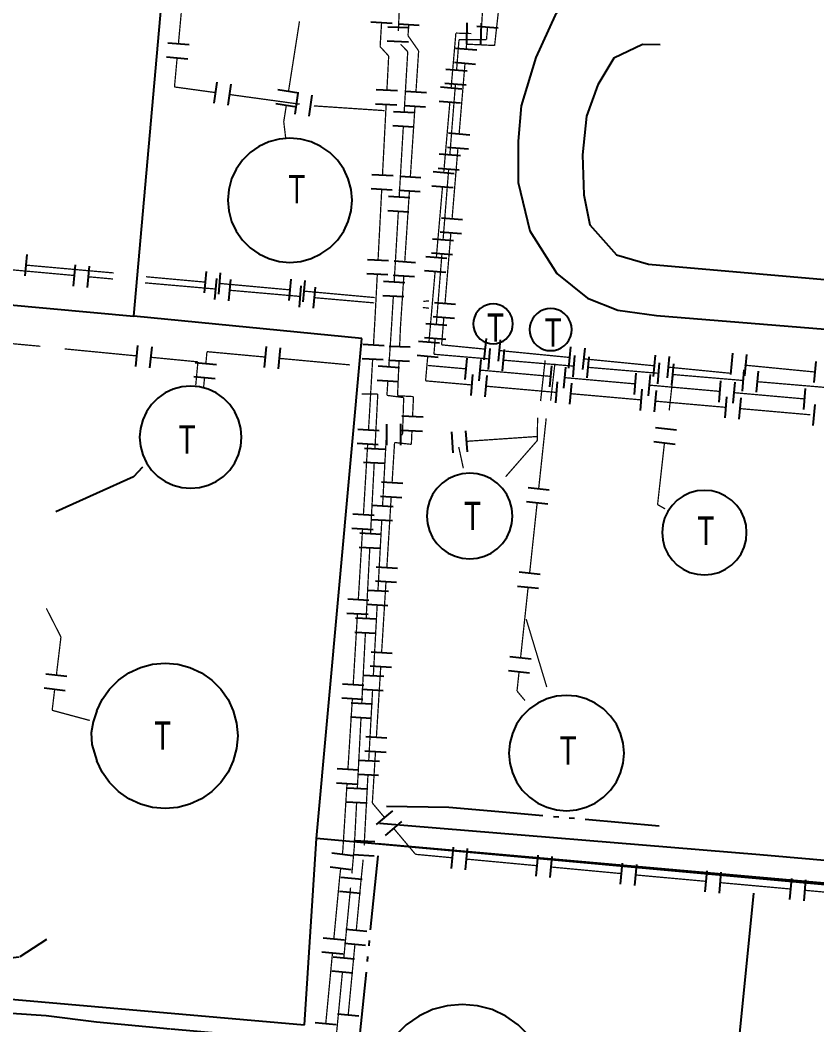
# Model space of a CAD drawing. Extents: x 200604 to 201918, y 4843538 to 4845237.
# Drawn here: x 201148.4 to 201260.9, y 4844606.7 to 4844748.4 of the extents above; entities that cross this region are included whole.
import ezdxf

# ---------------------------------------------------------------- set-up
doc = ezdxf.new("R2010")
doc.units = 0
doc.header["$LTSCALE"] = 1.5
doc.header["$MEASUREMENT"] = 0
doc.linetypes.add('TRACO_05', pattern=[11, 7, -1, 0.5, -1, 0.5, -1])
doc.linetypes.add('TRACO_25', pattern=[8, 3, -1, 1, -1, 1, -1])
for name, color, linetype in [('CD_MALHA_LOTES', 7, 'CONTINUOUS'), ('HD-ADUTORAS', 170, 'CONTINUOUS'), ('HD-TANQUE-PC', 170, 'CONTINUOUS'), ('HD-VALAS-DRENOS', 170, 'CONTINUOUS'), ('SV-RUA-NAO-PAV', 7, 'CONTINUOUS'), ('SV-RUA-PAVIM', 7, 'CONTINUOUS')]:
    doc.layers.add(name, color=color, linetype=linetype)
doc.styles.add('ARIAL', font='ARIAL.SHX')

msp = doc.modelspace()

# ---------------------------------------------------------------- linework, layer by layer
at = {"layer": 'CD_MALHA_LOTES', "linetype": 'Continuous', "flags": 128}
for points in [[(201164.47, 4844706.65), (201170.98, 4844779.98)], [(200919.884663, 4844729.054764), (201164.47, 4844706.65)], [(201196.66, 4844703.5), (201164.47, 4844706.65)], [(201190.27, 4844632.95), (201196.66, 4844703.5)], [(201188.57, 4844606.69), (201190.27, 4844632.95)], [(201380.48, 4844615.66), (201190.27, 4844632.95)], [(200950.073745, 4844627.499489), (201188.57, 4844606.69)]]:
    msp.add_lwpolyline(points, dxfattribs=at)
at = {"layer": 'HD-ADUTORAS', "const_width": 0.18}
for points in [[(201201.834132, 4844746.900037), (201202.275979, 4844756.890271)], [(201170.778425, 4844745.120703), (201171.68848, 4844755.079207)], [(201213.93, 4844753.55), (201213.565815, 4844747.140352)], [(201216.010911, 4844750.121805), (201215.462237, 4844745.152001)], [(201187.87, 4844748.26), (201186.321123, 4844738.380679)], [(201199.46212, 4844748.040782), (201199.280949, 4844745.046258)], [(201203.2, 4844746.24), (201203.294688, 4844747.820429)], [(201214.432508, 4844747.428671), (201214.346115, 4844746.43241)], [(201203.439197, 4844745.898746), (201203.2, 4844746.24)], [(201209.96, 4844746.61), (201209.28248, 4844738.84226)], [(201210.162689, 4844746.604326), (201209.96, 4844746.61)], [(201212.161905, 4844746.548323), (201210.162689, 4844746.604326)], [(201214.346115, 4844746.43241), (201214.28, 4844745.67)], [(201199.280949, 4844745.046258), (201199.26, 4844744.7)], [(201199.26, 4844744.7), (201200.377046, 4844743.481404)], [(201203.16, 4844743.99), (201202.148239, 4844745.052713)], [(201204.7, 4844744.1), (201203.439197, 4844745.898746)], [(201210.4, 4844745.7), (201210.053984, 4844741.359156)], [(201211.045368, 4844745.695021), (201210.4, 4844745.7)], [(201214.28, 4844745.67), (201211.045368, 4844745.695021)], [(201211.47, 4844745.05), (201211.408509, 4844744.310884)], [(201211.728034, 4844745.037622), (201211.47, 4844745.05)], [(201215.43, 4844744.86), (201211.728034, 4844745.037622)], [(201215.462237, 4844745.152001), (201215.43, 4844744.86)], [(201170.22, 4844739.01), (201170.596414, 4844743.129002)], [(201200.47, 4844743.38), (201200.216493, 4844738.524174)], [(201200.377046, 4844743.481404), (201200.47, 4844743.38)], [(201202.657771, 4844735.47211), (201203.128647, 4844743.45824)], [(201203.128647, 4844743.45824), (201203.16, 4844743.99)], [(201204.318302, 4844738.30918), (201204.64716, 4844743.298353)], [(201204.64716, 4844743.298353), (201204.7, 4844744.1)], [(201211.24269, 4844742.31777), (201210.413596, 4844732.352199)], [(201171.075807, 4844738.892511), (201170.22, 4844739.01)], [(201176.029345, 4844738.212462), (201171.075807, 4844738.892511)], [(201209.895064, 4844739.36548), (201209.100467, 4844729.3971)], [(201187.917835, 4844736.580344), (201178.01076, 4844737.940442)], [(201186.011348, 4844736.404815), (201185.701573, 4844734.428951)], [(201199.88, 4844735.67), (201189.902446, 4844736.339636)], [(201200.112222, 4844736.526894), (201199.590865, 4844726.540494)], [(201203.529043, 4844726.335163), (201204.186759, 4844736.31351)], [(201209.108695, 4844736.849825), (201208.23977, 4844726.887648)], [(201185.701573, 4844734.428951), (201185.65, 4844734.1)], [(201185.65, 4844734.1), (201185.848619, 4844732.444844)], [(201201.951458, 4844723.492914), (201202.540052, 4844733.475577)], [(201185.848619, 4844732.444844), (201185.92, 4844731.85)], [(201210.247777, 4844730.359085), (201209.418683, 4844720.393514)], [(201208.941547, 4844727.403423), (201208.14695, 4844717.435043)], [(201208.065986, 4844724.895212), (201207.197061, 4844714.933035)], [(201199.486594, 4844724.543214), (201198.965237, 4844714.556814)], [(201202.739783, 4844714.361147), (201203.397499, 4844724.339494)], [(201201.245145, 4844711.513719), (201201.833739, 4844721.496382)], [(201209.252864, 4844718.4004), (201208.42377, 4844708.434829)], [(201207.988031, 4844715.441366), (201207.193433, 4844705.472986)], [(201146.088749, 4844713.315032), (201156.047656, 4844712.409393)], [(201159.23, 4844712.98), (201149.269668, 4844713.869828)], [(201158.039437, 4844712.228266), (201159.035328, 4844712.137702)], [(201159.035328, 4844712.137702), (201159.23, 4844712.12)], [(201159.637613, 4844712.944335), (201159.23, 4844712.98)], [(201159.23, 4844712.12), (201161.221715, 4844711.938147)], [(201161.63, 4844712.77), (201159.637613, 4844712.944335)], [(201161.221715, 4844711.938147), (201161.53, 4844711.91)], [(201166.641741, 4844712.190703), (201166.21, 4844712.23)], [(201174.608806, 4844711.465527), (201166.641741, 4844712.190703)], [(201198.860966, 4844712.559534), (201198.548152, 4844706.567694)], [(201202.13, 4844705.11), (201202.60824, 4844712.365477)], [(201207.023276, 4844712.9406), (201206.154352, 4844702.978423)], [(201166.04, 4844711.37), (201176.002024, 4844710.499322)], [(201186.559403, 4844710.377764), (201176.600572, 4844711.284234)], [(201177.994429, 4844710.325187), (201187.956453, 4844709.454509)], [(201198.51, 4844709.29), (201188.551169, 4844710.19647)], [(201189.948857, 4844709.280374), (201197.918477, 4844708.583832)], [(201200.9, 4844705.66), (201201.127426, 4844709.517186)], [(201197.918477, 4844708.583832), (201198.42, 4844708.54)], [(201205.29, 4844707.89), (201206.15, 4844707.79)], [(201206.15, 4844708.82), (201205.38, 4844708.76)], [(201198.53, 4844706.22), (201198.31902, 4844702.574267)], [(201198.548152, 4844706.567694), (201198.53, 4844706.22)], [(201208.257951, 4844706.441715), (201208.009223, 4844703.452043)], [(201200.490633, 4844699.537556), (201200.890919, 4844705.524188)], [(201200.890919, 4844705.524188), (201200.9, 4844705.66)], [(201202.099128, 4844704.381876), (201202.13, 4844705.11)], [(201202.014406, 4844702.383671), (201202.099128, 4844704.381876)], [(201207.034514, 4844703.47931), (201206.875594, 4844701.485633)], [(201208.009223, 4844703.452043), (201207.94, 4844702.62)], [(201151.29, 4844702.42), (201141.332149, 4844703.337171)], [(201155.248736, 4844701.996702), (201154.7, 4844702.05)], [(201159.23, 4844701.61), (201155.248736, 4844701.996702)], [(201207.94, 4844702.62), (201214.075491, 4844702.016682)], [(201159.938456, 4844701.541137), (201159.23, 4844701.61)], [(201164.915002, 4844701.057403), (201159.938456, 4844701.541137)], [(201173.53, 4844700.22), (201166.90562, 4844700.863909)], [(201174.81, 4844701.66), (201174.650558, 4844699.963807)], [(201175.105069, 4844701.632699), (201174.81, 4844701.66)], [(201183.071042, 4844700.895619), (201175.105069, 4844701.632699)], [(201195.02, 4844699.79), (201185.062535, 4844700.711349)], [(201198.203473, 4844700.577608), (201197.799057, 4844693.5893)], [(201205.980567, 4844700.985988), (201205.71989, 4844697.997335)], [(201206.875594, 4844701.485633), (201206.86, 4844701.29)], [(201206.86, 4844701.29), (201214.635925, 4844700.631639)], [(201216.065891, 4844701.820961), (201226.017892, 4844700.842355)], [(201228.008292, 4844700.646634), (201237.960294, 4844699.668028)], [(201173.22, 4844696.89), (201173.498077, 4844699.877084)], [(201173.498077, 4844699.877084), (201173.53, 4844700.22)], [(201201.72, 4844695.44), (201201.929684, 4844700.385466)], [(201206.419216, 4844699.674561), (201206.02, 4844699.71)], [(201211.39963, 4844699.23243), (201206.419216, 4844699.674561)], [(201216.628795, 4844700.462909), (201226.593144, 4844699.619262)], [(201222.56, 4844700.44), (201222.007842, 4844695.470581)], [(201223.94, 4844699.98), (201223.372267, 4844695.012337)], [(201228.586014, 4844699.450532), (201238.550364, 4844698.606885)], [(201239.950694, 4844699.472307), (201247.912295, 4844698.689423)], [(201248.72, 4844698.61), (201248.853186, 4844699.790913)], [(201250.711188, 4844699.75998), (201260.66373, 4844698.786882)], [(201174.463383, 4844697.972585), (201174.369796, 4844696.976974)], [(201205.71989, 4844697.997335), (201205.68, 4844697.54)], [(201223.352623, 4844698.171316), (201213.391795, 4844699.055578)], [(201235.305616, 4844697.110201), (201225.344788, 4844697.994463)], [(201240.08, 4844693.36), (201240.631096, 4844698.329536)], [(201240.543234, 4844698.438155), (201250.507583, 4844697.594508)], [(201240.631096, 4844698.329536), (201240.65, 4844698.5)], [(201247.912295, 4844698.689423), (201248.72, 4844698.61)], [(201174.369796, 4844696.976974), (201174.34, 4844696.66)], [(201200.22, 4844695.49), (201200.357204, 4844697.542012)], [(201205.68, 4844697.54), (201212.195595, 4844696.964872)], [(201214.187849, 4844696.789017), (201224.149118, 4844695.90974)], [(201247.258608, 4844696.049087), (201237.297781, 4844696.933349)], [(201252.500453, 4844697.425779), (201262.464802, 4844696.582131)], [(201196.67, 4844695.7), (201198.669824, 4844695.673447)], [(201198.93, 4844695.67), (201198.529117, 4844687.940588)], [(201198.669824, 4844695.673447), (201198.93, 4844695.67)], [(201201.155438, 4844695.367644), (201200.22, 4844695.49)], [(201202.59, 4844695.18), (201201.155438, 4844695.367644)], [(201201.770019, 4844695.437334), (201201.72, 4844695.44)], [(201203.97, 4844695.32), (201201.770019, 4844695.437334)], [(201202.571993, 4844694.627075), (201202.59, 4844695.18)], [(201203.934565, 4844694.523896), (201203.97, 4844695.32)], [(201222.007842, 4844695.470581), (201221.92, 4844694.68)], [(201223.372267, 4844695.012337), (201223.34, 4844694.73)], [(201226.141371, 4844695.733885), (201236.10264, 4844694.854609)], [(201259.211601, 4844694.987972), (201249.250774, 4844695.872234)], [(201197.799057, 4844693.5893), (201197.78, 4844693.26)], [(201202.42, 4844689.96), (201202.571993, 4844694.627075)], [(201203.845632, 4844692.525874), (201203.934565, 4844694.523896)], [(201238.094894, 4844694.678754), (201240.087148, 4844694.502899)], [(201240.087148, 4844694.502899), (201240.12, 4844694.5)], [(201240.12, 4844694.5), (201248.056437, 4844693.802591)], [(201250.048759, 4844693.627516), (201260.010372, 4844692.752146)], [(201197.78, 4844693.26), (201197.619611, 4844690.594672)], [(201221.5, 4844692.34), (201221.453422, 4844689.340362)], [(201222.71, 4844692.24), (201221.645125, 4844682.29686)], [(201199.604796, 4844679.904355), (201200.146725, 4844689.88966)], [(201202.089552, 4844689.958564), (201202.42, 4844689.96)], [(201203.67, 4844688.58), (201203.7567, 4844690.527852)], [(201221.46, 4844689.69), (201211.483341, 4844689.007152)], [(201221.453422, 4844689.340362), (201221.45, 4844689.12)], [(201197.499476, 4844688.598283), (201196.898801, 4844678.61634)], [(201200.950925, 4844683.184763), (201201.258969, 4844688.175265)], [(201201.258969, 4844688.175265), (201201.3, 4844688.84)], [(201201.3, 4844688.84), (201203.62008, 4844688.585476)], [(201203.62008, 4844688.585476), (201203.67, 4844688.58)], [(201210.362543, 4844688.21258), (201210.994909, 4844685.279985)], [(201221.45, 4844689.12), (201216.988122, 4844684.015612)], [(201238.44, 4844680.08), (201239.413735, 4844688.7941)], [(201198.425527, 4844685.943272), (201197.907577, 4844675.956695)], [(201210.994909, 4844685.279985), (201211.01, 4844685.21)], [(201200.21162, 4844671.207558), (201200.827708, 4844681.188562)], [(201221.43215, 4844680.308231), (201220.367275, 4844670.365091)], [(201238.641258, 4844679.965264), (201238.44, 4844680.08)], [(201239.51, 4844679.47), (201238.641258, 4844679.965264)], [(201198.95448, 4844667.921989), (201199.49641, 4844677.907294)], [(201196.778666, 4844676.619952), (201196.177992, 4844666.638008)], [(201197.803987, 4844673.95938), (201197.286037, 4844663.972802)], [(201199.472316, 4844659.230354), (201200.088403, 4844669.211357)], [(201220.1543, 4844668.376463), (201219.089425, 4844658.433323)], [(201152.12, 4844665.45), (201153.940444, 4844661.888261)], [(201198.304165, 4844655.939624), (201198.846094, 4844665.924928)], [(201196.057857, 4844664.64162), (201195.457182, 4844654.659677)], [(201222.79, 4844654.34), (201219.890452, 4844663.910403)], [(201154.19, 4844661.4), (201153.541492, 4844655.98705)], [(201153.940444, 4844661.888261), (201154.19, 4844661.4)], [(201197.182447, 4844661.975487), (201196.664497, 4844651.988909)], [(201198.733011, 4844647.253149), (201199.349098, 4844657.234153)], [(201218.87645, 4844656.444694), (201218.663475, 4844654.456066)], [(201153.30358, 4844654.001251), (201153.065668, 4844652.015452)], [(201197.653849, 4844643.957258), (201198.195779, 4844653.942563)], [(201218.663475, 4844654.456066), (201218.59, 4844653.77)], [(201218.59, 4844653.77), (201219.433824, 4844652.767958)], [(201195.32, 4844652.38), (201194.710181, 4844642.682956)], [(201195.337047, 4844652.663288), (201195.32, 4844652.38)], [(201219.433824, 4844652.767958), (201219.71, 4844652.44)], [(201153.065668, 4844652.015452), (201152.95, 4844651.05)], [(201152.95, 4844651.05), (201157.804684, 4844649.742618)], [(201157.804684, 4844649.742618), (201158.26, 4844649.62)], [(201196.560907, 4844649.991594), (201196.042957, 4844640.005017)], [(201198.16, 4844637.97), (201198.609794, 4844645.256948)], [(201197.003534, 4844631.974892), (201197.545463, 4844641.960197)], [(201194.584655, 4844640.686899), (201194.019787, 4844631.704643)], [(201195.939367, 4844638.007701), (201195.628597, 4844632.015755)], [(201198.610505, 4844637.435302), (201198.16, 4844637.97)], [(201199.899167, 4844635.905808), (201198.610505, 4844637.435302)], [(201204.26, 4844630.73), (201201.187829, 4844634.376315)], [(201194, 4844631.39), (201193.921114, 4844630.709824)], [(201194.019787, 4844631.704643), (201194, 4844631.39)], [(201195.62, 4844631.85), (201195.273646, 4844628.031654)], [(201195.628597, 4844632.015755), (201195.62, 4844631.85)], [(201196.58, 4844627.23), (201196.863953, 4844629.980286)], [(201204.490989, 4844630.708392), (201204.26, 4844630.73)], [(201209.469253, 4844630.242679), (201204.490989, 4844630.708392)], [(201221.417086, 4844629.124966), (201211.460558, 4844630.056393)], [(201193.690699, 4844628.723141), (201193.575492, 4844627.7298)], [(201233.364919, 4844628.007253), (201223.408392, 4844628.93868)], [(201193.55, 4844627.51), (201192.718874, 4844618.770705)], [(201193.575492, 4844627.7298), (201193.55, 4844627.51)], [(201195.893957, 4844620.027505), (201196.557708, 4844626.995965)], [(201196.557708, 4844626.995965), (201196.58, 4844627.23)], [(201236.97, 4844627.67), (201235.356225, 4844627.820968)], [(201237.347635, 4844627.635815), (201236.97, 4844627.67)], [(201245.315053, 4844626.914541), (201237.347635, 4844627.635815)], [(201195.085873, 4844626.040495), (201194.127706, 4844616.086505)], [(201257.266182, 4844625.83263), (201247.306908, 4844626.734222)], [(201269.21731, 4844624.750718), (201259.258037, 4844625.652311)], [(201194.756098, 4844608.081574), (201195.704314, 4844618.036517)], [(201192.529523, 4844616.779689), (201191.582773, 4844606.824606)], [(201193.936073, 4844614.095707), (201192.977907, 4844604.141717)]]:
    msp.add_lwpolyline(points, dxfattribs=at)
at = {"layer": 'HD-ADUTORAS'}
for points in [[(201200.959382, 4844747.950197), (201197.964857, 4844748.131368)], [(201200.359834, 4844747.514324), (201203.356904, 4844747.38177)], [(201201.797373, 4844747.910138), (201204.792003, 4844747.730721)], [(201211.488782, 4844745.066591), (201211.572786, 4844748.065414)], [(201215.9269, 4844747.299081), (201212.938117, 4844747.558262)], [(201213.487998, 4844745.010588), (201213.572002, 4844748.009412)], [(201169.284649, 4844745.257211), (201172.2722, 4844744.984195)], [(201200.271465, 4844745.516277), (201203.268535, 4844745.383723)], [(201169.102638, 4844743.26551), (201172.090189, 4844742.992494)], [(201212.903344, 4844744.18652), (201209.913673, 4844744.435248)], [(201212.737525, 4844742.193406), (201209.747854, 4844742.442134)], [(201211.549241, 4844741.239967), (201208.558727, 4844741.478346)], [(201175.82533, 4844736.726401), (201176.23336, 4844739.698523)], [(201177.806745, 4844736.454381), (201178.214775, 4844739.426503)], [(201210.776806, 4844738.711922), (201207.788153, 4844738.972599)], [(201211.390321, 4844739.246291), (201208.399807, 4844739.48467)], [(201187.803022, 4844738.148348), (201184.839225, 4844738.613011)], [(201187.26457, 4844735.155958), (201187.6726, 4844738.128081)], [(201189.245985, 4844734.883939), (201189.654015, 4844737.856061)], [(201201.714454, 4844738.445971), (201198.718533, 4844738.602378)], [(201202.82155, 4844738.407837), (201205.815054, 4844738.210522)], [(201187.493246, 4844736.172483), (201184.52945, 4844736.637146)], [(201201.610182, 4844736.448691), (201198.614262, 4844736.605098)], [(201202.690007, 4844736.412168), (201205.683511, 4844736.214853)], [(201210.603021, 4844736.719486), (201207.614368, 4844736.980163)], [(201201.160372, 4844735.560399), (201204.155171, 4844735.383821)], [(201201.042653, 4844733.563866), (201204.037452, 4844733.387288)], [(201211.908431, 4844732.227835), (201208.91876, 4844732.476563)], [(201211.742612, 4844730.234721), (201208.752941, 4844730.483449)], [(201210.595724, 4844729.27791), (201207.60521, 4844729.516289)], [(201201.088825, 4844726.462291), (201198.092905, 4844726.618698)], [(201202.03229, 4844726.433821), (201205.025795, 4844726.236506)], [(201209.734097, 4844726.757309), (201206.745444, 4844727.017986)], [(201210.436804, 4844727.284234), (201207.44629, 4844727.522613)], [(201209.560312, 4844724.764874), (201206.571659, 4844725.025551)], [(201200.984554, 4844724.465011), (201197.988634, 4844724.621418)], [(201200.454059, 4844723.581203), (201203.448857, 4844723.404625)], [(201201.900747, 4844724.438151), (201204.894251, 4844724.240836)], [(201200.33634, 4844721.584671), (201203.331139, 4844721.408093)], [(201210.913518, 4844720.26915), (201207.923847, 4844720.517878)], [(201210.747699, 4844718.276036), (201207.758028, 4844718.524764)], [(201209.642207, 4844717.315853), (201206.651693, 4844717.554232)], [(201149.136194, 4844712.375778), (201149.403143, 4844715.363878)], [(201208.691388, 4844714.802697), (201205.702735, 4844715.063374)], [(201209.483288, 4844715.322177), (201206.492773, 4844715.560556)], [(201156.183501, 4844713.903229), (201155.91181, 4844710.915557)], [(201158.175283, 4844713.722102), (201157.903591, 4844710.73443)], [(201200.463197, 4844714.47861), (201197.467277, 4844714.635017)], [(201201.243031, 4844714.459804), (201204.236535, 4844714.262489)], [(201174.472835, 4844709.971703), (201174.744776, 4844712.959352)], [(201176.132626, 4844711.993626), (201175.871422, 4844709.005019)], [(201176.464602, 4844709.790409), (201176.736543, 4844712.778058)], [(201200.358926, 4844712.48133), (201197.363006, 4844712.637737)], [(201201.111488, 4844712.464135), (201204.104992, 4844712.26682)], [(201208.517603, 4844712.810261), (201205.52895, 4844713.070939)], [(201178.12503, 4844711.819491), (201177.863827, 4844708.830883)], [(201186.423432, 4844708.883939), (201186.695373, 4844711.871588)], [(201188.087054, 4844710.948813), (201187.825851, 4844707.960206)], [(201188.415199, 4844708.702645), (201188.68714, 4844711.690294)], [(201190.079459, 4844710.774677), (201189.818256, 4844707.78607)], [(201199.747745, 4844711.602008), (201202.742544, 4844711.42543)], [(201199.630027, 4844709.605475), (201202.624825, 4844709.428897)], [(201209.918605, 4844708.310465), (201206.928934, 4844708.559193)], [(201209.752786, 4844706.31735), (201206.763115, 4844706.566079)], [(201208.68869, 4844705.353796), (201205.698176, 4844705.592175)], [(201208.529771, 4844703.36012), (201205.539257, 4844703.598499)], [(201214.222281, 4844703.509482), (201213.9287, 4844700.523881)], [(201164.769881, 4844699.564439), (201165.060122, 4844702.550366)], [(201166.760499, 4844699.370945), (201167.05074, 4844702.356872)], [(201182.932839, 4844699.401999), (201183.209244, 4844702.389239)], [(201184.924332, 4844699.21773), (201185.200737, 4844702.204969)], [(201199.816515, 4844702.487606), (201196.821526, 4844702.660928)], [(201200.515752, 4844702.447213), (201203.513059, 4844702.320129)], [(201207.648679, 4844702.848084), (201204.660025, 4844703.108762)], [(201214.762472, 4844702.126291), (201214.509378, 4844699.136987)], [(201216.212682, 4844703.313761), (201215.9191, 4844700.32816)], [(201226.164683, 4844702.335155), (201225.871101, 4844699.349555)], [(201228.155083, 4844702.139434), (201227.861502, 4844699.153834)], [(201199.700967, 4844700.490947), (201196.705978, 4844700.664268)], [(201207.474894, 4844700.855649), (201204.486241, 4844701.116326)], [(201211.266991, 4844697.738306), (201211.532269, 4844700.726554)], [(201216.755342, 4844701.957562), (201216.502248, 4844698.968257)], [(201226.719692, 4844701.113914), (201226.466597, 4844698.12461)], [(201228.712561, 4844700.945185), (201228.459467, 4844697.95588)], [(201238.107085, 4844701.160828), (201237.813503, 4844698.175228)], [(201240.097485, 4844700.965107), (201239.803903, 4844697.979507)], [(201249.015965, 4844701.432881), (201248.724035, 4844698.447119)], [(201251.006473, 4844701.238262), (201250.714544, 4844698.252499)], [(201176.143974, 4844699.823426), (201173.157141, 4844700.104188)], [(201198.993975, 4844699.637627), (201201.987291, 4844699.437484)], [(201200.43103, 4844700.449008), (201203.428337, 4844700.321925)], [(201213.259156, 4844697.561454), (201213.524435, 4844700.549702)], [(201223.219983, 4844696.677192), (201223.485262, 4844699.66544)], [(201225.212149, 4844696.500339), (201225.477428, 4844699.488587)], [(201238.676911, 4844700.101537), (201238.423817, 4844697.112233)], [(201240.669781, 4844699.932808), (201240.416687, 4844696.943503)], [(201260.809694, 4844700.279763), (201260.517765, 4844697.294001)], [(201175.9568, 4844697.832204), (201172.969966, 4844698.112966)], [(201212.327487, 4844698.459062), (201212.063704, 4844695.470681)], [(201214.31974, 4844698.283207), (201214.055958, 4844695.294826)], [(201235.172976, 4844695.616077), (201235.438255, 4844698.604325)], [(201237.165142, 4844695.439225), (201237.43042, 4844698.427473)], [(201250.63413, 4844699.08916), (201250.381036, 4844696.099856)], [(201252.627, 4844698.920431), (201252.373906, 4844695.931126)], [(201198.860546, 4844697.642083), (201201.853862, 4844697.44194)], [(201224.281009, 4844697.403931), (201224.017226, 4844694.41555)], [(201226.273263, 4844697.228076), (201226.00948, 4844694.239695)], [(201247.125969, 4844694.554963), (201247.391248, 4844697.543211)], [(201249.118134, 4844694.37811), (201249.383413, 4844697.366358)], [(201259.078962, 4844693.493848), (201259.34424, 4844696.482096)], [(201236.234531, 4844696.348799), (201235.970749, 4844693.360419)], [(201238.226785, 4844696.172944), (201237.963002, 4844693.184564)], [(201248.187742, 4844695.296832), (201247.925131, 4844692.308349)], [(201250.180065, 4844695.121758), (201249.917454, 4844692.133275)], [(201260.636265, 4844694.202852), (201260.343735, 4844691.217148)], [(201202.347116, 4844692.592573), (201205.344149, 4844692.459174)], [(201200.143377, 4844691.449985), (201200.156623, 4844688.450015)], [(201202.143358, 4844691.458816), (201202.156603, 4844688.458845)], [(201238.145115, 4844690.948306), (201241.126559, 4844690.615152)], [(201199.116902, 4844690.504571), (201196.122319, 4844690.684773)], [(201202.258183, 4844690.594552), (201205.255216, 4844690.461152)], [(201209.590437, 4844687.374083), (201209.385582, 4844690.367081)], [(201211.585769, 4844687.510653), (201211.380914, 4844690.503651)], [(201198.996767, 4844688.508182), (201196.002184, 4844688.688385)], [(201200.027104, 4844687.862895), (201197.03113, 4844688.01828)], [(201237.923013, 4844688.960676), (201240.904457, 4844688.627523)], [(201199.923514, 4844685.86558), (201196.92754, 4844686.020965)], [(201199.453774, 4844683.277176), (201202.448076, 4844683.09235)], [(201223.136596, 4844682.137128), (201220.153654, 4844682.456591)], [(201199.330557, 4844681.280975), (201202.324858, 4844681.096149)], [(201198.107, 4844679.985645), (201201.102591, 4844679.823066)], [(201222.923621, 4844680.1485), (201219.940679, 4844680.467963)], [(201198.396093, 4844678.526239), (201195.40151, 4844678.706441)], [(201197.998614, 4844677.988584), (201200.994205, 4844677.826005)], [(201198.275958, 4844676.52985), (201195.281375, 4844676.710053)], [(201199.405564, 4844675.879003), (201196.40959, 4844676.034388)], [(201199.301974, 4844673.881687), (201196.306, 4844674.037072)], [(201198.71447, 4844671.299971), (201201.708771, 4844671.115145)], [(201221.858746, 4844670.20536), (201218.875804, 4844670.524822)], [(201198.591252, 4844669.30377), (201201.585554, 4844669.118944)], [(201221.645771, 4844668.216732), (201218.662829, 4844668.536194)], [(201197.675283, 4844666.547907), (201194.6807, 4844666.72811)], [(201197.456684, 4844668.003279), (201200.452276, 4844667.8407)], [(201197.348298, 4844666.006218), (201200.34389, 4844665.843639)], [(201197.555148, 4844664.551519), (201194.560565, 4844664.731721)], [(201198.784024, 4844663.89511), (201195.78805, 4844664.050495)], [(201198.680434, 4844661.897794), (201195.68446, 4844662.053179)], [(201197.975165, 4844659.322767), (201200.969466, 4844659.137941)], [(201220.580896, 4844658.273591), (201217.597954, 4844658.593054)], [(201197.851948, 4844657.326566), (201200.846249, 4844657.14174)], [(201155.030841, 4844655.808616), (201152.052143, 4844656.165484)], [(201196.806369, 4844656.020913), (201199.80196, 4844655.858334)], [(201220.367921, 4844656.284963), (201217.384979, 4844656.604426)], [(201154.792929, 4844653.822817), (201151.814231, 4844654.179685)], [(201196.954474, 4844654.569575), (201193.959891, 4844654.749778)], [(201196.697983, 4844654.023852), (201199.693574, 4844653.861273)], [(201196.834339, 4844652.573187), (201193.839756, 4844652.753389)], [(201198.162483, 4844651.911217), (201195.16651, 4844652.066602)], [(201198.058893, 4844649.913901), (201195.06292, 4844650.069286)], [(201197.235861, 4844647.345562), (201200.230162, 4844647.160736)], [(201197.112643, 4844645.349361), (201200.106945, 4844645.164535)], [(201196.156053, 4844644.038547), (201199.151645, 4844643.875968)], [(201196.207224, 4844642.588812), (201193.213138, 4844642.777101)], [(201196.047668, 4844642.041486), (201199.043259, 4844641.878907)], [(201196.081698, 4844640.592755), (201193.087612, 4844640.781044)], [(201197.540943, 4844639.927324), (201194.54497, 4844640.082709)], [(201197.437353, 4844637.930009), (201194.44138, 4844638.085394)], [(201198.752047, 4844634.939312), (201201.046287, 4844636.872305)], [(201200.040708, 4844633.409819), (201202.334949, 4844635.342811)], [(201195.54059, 4844632.69835), (201198.536182, 4844632.535772)], [(201209.329539, 4844628.749199), (201209.608967, 4844631.736158)], [(201211.320844, 4844628.562914), (201211.600272, 4844631.549872)], [(201195.411126, 4844630.537014), (201192.431101, 4844630.882635)], [(201195.432204, 4844630.701289), (201198.427796, 4844630.538711)], [(201221.277372, 4844627.631487), (201221.5568, 4844630.618445)], [(201223.268678, 4844627.445201), (201223.548106, 4844630.43216)], [(201195.180712, 4844628.550331), (201192.200687, 4844628.895952)], [(201233.225205, 4844626.513774), (201233.504633, 4844629.500732)], [(201235.216511, 4844626.327489), (201235.495939, 4844629.314447)], [(201245.179815, 4844625.42065), (201245.450292, 4844628.408432)], [(201196.703099, 4844627.186275), (201193.716901, 4844627.473725)], [(201247.171669, 4844625.240331), (201247.442147, 4844628.228113)], [(201257.130943, 4844624.338739), (201257.401421, 4844627.326521)], [(201259.122798, 4844624.15842), (201259.393275, 4844627.146202)], [(201196.511465, 4844625.195477), (201193.525268, 4844625.482927)], [(201194.400716, 4844620.169738), (201197.387199, 4844619.885273)], [(201194.212136, 4844618.628693), (201191.225611, 4844618.912718)], [(201194.211073, 4844618.178749), (201197.197555, 4844617.894284)], [(201194.022786, 4844616.637676), (201191.036261, 4844616.921701)], [(201195.620805, 4844615.94278), (201192.634608, 4844616.23023)], [(201195.429172, 4844613.951982), (201192.442975, 4844614.239432)], [(201193.262857, 4844608.223806), (201196.24934, 4844607.939341)], [(201193.076035, 4844606.682594), (201190.08951, 4844606.966619)]]:
    msp.add_lwpolyline(points, dxfattribs=at)
at = {"layer": 'HD-TANQUE-PC', "linetype": 'Continuous'}
for points in [[(201186.53, 4844731.8, 8.74), (201185.01, 4844731.66, 8.74), (201183.53, 4844731.27, 8.74), (201182.14, 4844730.62, 8.74), (201180.89, 4844729.74, 8.74), (201179.81, 4844728.66, 8.74), (201178.94, 4844727.41, 8.74), (201178.29, 4844726.03, 8.74), (201177.9, 4844724.55, 8.74), (201177.76, 4844723.03, 8.74), (201177.9, 4844721.51, 8.74), (201178.29, 4844720.03, 8.74), (201178.94, 4844718.65, 8.74), (201179.81, 4844717.4, 8.74), (201180.89, 4844716.32, 8.74), (201182.14, 4844715.44, 8.74), (201183.53, 4844714.79, 8.74), (201185.01, 4844714.4, 8.74), (201186.53, 4844714.26, 8.74), (201188.05, 4844714.4, 8.74), (201189.53, 4844714.79, 8.74), (201190.91, 4844715.44, 8.74), (201192.16, 4844716.32, 8.74), (201193.24, 4844717.4, 8.74), (201194.12, 4844718.65, 8.74), (201194.76, 4844720.03, 8.74), (201195.16, 4844721.51, 8.74), (201195.29, 4844723.03, 8.74), (201195.16, 4844724.55, 8.74), (201194.76, 4844726.03, 8.74), (201194.12, 4844727.41, 8.74), (201193.24, 4844728.66, 8.74), (201192.16, 4844729.74, 8.74), (201190.91, 4844730.62, 8.74), (201189.53, 4844731.27, 8.74), (201188.05, 4844731.66, 8.74)], [(201215.21, 4844708.39, 8.56), (201214.73, 4844708.34, 8.56), (201214.26, 4844708.22, 8.56), (201213.81, 4844708.01, 8.56), (201213.41, 4844707.73, 8.56), (201213.07, 4844707.38, 8.56), (201212.79, 4844706.98, 8.56), (201212.58, 4844706.54, 8.56), (201212.45, 4844706.07, 8.56), (201212.41, 4844705.58, 8.56), (201212.45, 4844705.1, 8.56), (201212.58, 4844704.62, 8.56), (201212.79, 4844704.18, 8.56), (201213.07, 4844703.78, 8.56), (201213.41, 4844703.44, 8.56), (201213.81, 4844703.16, 8.56), (201214.26, 4844702.95, 8.56), (201214.73, 4844702.82, 8.56), (201215.21, 4844702.78, 8.56), (201215.7, 4844702.82, 8.56), (201216.17, 4844702.95, 8.56), (201216.62, 4844703.16, 8.56), (201217.02, 4844703.44, 8.56), (201217.36, 4844703.78, 8.56), (201217.64, 4844704.18, 8.56), (201217.85, 4844704.62, 8.56), (201217.97, 4844705.1, 8.56), (201218.02, 4844705.58, 8.56), (201217.97, 4844706.07, 8.56), (201217.85, 4844706.54, 8.56), (201217.64, 4844706.98, 8.56), (201217.36, 4844707.38, 8.56), (201217.02, 4844707.73, 8.56), (201216.62, 4844708.01, 8.56), (201216.17, 4844708.22, 8.56), (201215.7, 4844708.34, 8.56)], [(201223.34, 4844707.75, 8.55), (201222.83, 4844707.71, 8.55), (201222.32, 4844707.57, 8.55), (201221.85, 4844707.35, 8.55), (201221.43, 4844707.06, 8.55), (201221.06, 4844706.69, 8.55), (201220.76, 4844706.26, 8.55), (201220.54, 4844705.79, 8.55), (201220.41, 4844705.29, 8.55), (201220.36, 4844704.77, 8.55), (201220.41, 4844704.26, 8.55), (201220.54, 4844703.76, 8.55), (201220.76, 4844703.28, 8.55), (201221.06, 4844702.86, 8.55), (201221.43, 4844702.49, 8.55), (201221.85, 4844702.19, 8.55), (201222.32, 4844701.97, 8.55), (201222.83, 4844701.84, 8.55), (201223.34, 4844701.8, 8.55), (201223.86, 4844701.84, 8.55), (201224.36, 4844701.97, 8.55), (201224.83, 4844702.19, 8.55), (201225.26, 4844702.49, 8.55), (201225.62, 4844702.86, 8.55), (201225.92, 4844703.28, 8.55), (201226.14, 4844703.76, 8.55), (201226.28, 4844704.26, 8.55), (201226.32, 4844704.77, 8.55), (201226.28, 4844705.29, 8.55), (201226.14, 4844705.79, 8.55), (201225.92, 4844706.26, 8.55), (201225.62, 4844706.69, 8.55), (201225.26, 4844707.06, 8.55), (201224.83, 4844707.35, 8.55), (201224.36, 4844707.57, 8.55), (201223.86, 4844707.71, 8.55)], [(201172.5, 4844696.79, 8.78), (201171.25, 4844696.68, 8.78), (201170.03, 4844696.36, 8.78), (201168.9, 4844695.83, 8.78), (201167.87, 4844695.1, 8.78), (201166.98, 4844694.22, 8.78), (201166.26, 4844693.19, 8.78), (201165.73, 4844692.05, 8.78), (201165.4, 4844690.84, 8.78), (201165.29, 4844689.58, 8.78), (201165.4, 4844688.33, 8.78), (201165.73, 4844687.12, 8.78), (201166.26, 4844685.98, 8.78), (201166.98, 4844684.95, 8.78), (201167.87, 4844684.06, 8.78), (201168.9, 4844683.34, 8.78), (201170.03, 4844682.81, 8.78), (201171.25, 4844682.49, 8.78), (201172.5, 4844682.38, 8.78), (201173.75, 4844682.49, 8.78), (201174.96, 4844682.81, 8.78), (201176.1, 4844683.34, 8.78), (201177.13, 4844684.06, 8.78), (201178.02, 4844684.95, 8.78), (201178.74, 4844685.98, 8.78), (201179.27, 4844687.12, 8.78), (201179.59, 4844688.33, 8.78), (201179.7, 4844689.58, 8.78), (201179.59, 4844690.84, 8.78), (201179.27, 4844692.05, 8.78), (201178.74, 4844693.19, 8.78), (201178.02, 4844694.22, 8.78), (201177.13, 4844695.1, 8.78), (201176.1, 4844695.83, 8.78), (201174.96, 4844696.36, 8.78), (201173.75, 4844696.68, 8.78)], [(201211.91, 4844684.52, 9.25), (201210.86, 4844684.43, 9.25), (201209.84, 4844684.16, 9.25), (201208.89, 4844683.71, 9.25), (201208.02, 4844683.11, 9.25), (201207.28, 4844682.36, 9.25), (201206.67, 4844681.5, 9.25), (201206.23, 4844680.54, 9.25), (201205.96, 4844679.52, 9.25), (201205.86, 4844678.47, 9.25), (201205.96, 4844677.42, 9.25), (201206.23, 4844676.4, 9.25), (201206.67, 4844675.45, 9.25), (201207.28, 4844674.58, 9.25), (201208.02, 4844673.84, 9.25), (201208.89, 4844673.23, 9.25), (201209.84, 4844672.79, 9.25), (201210.86, 4844672.51, 9.25), (201211.91, 4844672.42, 9.25), (201212.96, 4844672.51, 9.25), (201213.98, 4844672.79, 9.25), (201214.94, 4844673.23, 9.25), (201215.8, 4844673.84, 9.25), (201216.55, 4844674.58, 9.25), (201217.15, 4844675.45, 9.25), (201217.6, 4844676.4, 9.25), (201217.87, 4844677.42, 9.25), (201217.96, 4844678.47, 9.25), (201217.87, 4844679.52, 9.25), (201217.6, 4844680.54, 9.25), (201217.15, 4844681.5, 9.25), (201216.55, 4844682.36, 9.25), (201215.8, 4844683.11, 9.25), (201214.94, 4844683.71, 9.25), (201213.98, 4844684.16, 9.25), (201212.96, 4844684.43, 9.25)], [(201245.05, 4844682.09, 9.36), (201244.01, 4844682, 9.36), (201243.01, 4844681.73, 9.36), (201242.07, 4844681.29, 9.36), (201241.21, 4844680.69, 9.36), (201240.48, 4844679.96, 9.36), (201239.88, 4844679.1, 9.36), (201239.44, 4844678.16, 9.36), (201239.17, 4844677.16, 9.36), (201239.08, 4844676.12, 9.36), (201239.17, 4844675.09, 9.36), (201239.44, 4844674.08, 9.36), (201239.88, 4844673.14, 9.36), (201240.48, 4844672.29, 9.36), (201241.21, 4844671.55, 9.36), (201242.07, 4844670.95, 9.36), (201243.01, 4844670.51, 9.36), (201244.01, 4844670.25, 9.36), (201245.05, 4844670.15, 9.36), (201246.09, 4844670.25, 9.36), (201247.09, 4844670.51, 9.36), (201248.03, 4844670.95, 9.36), (201248.89, 4844671.55, 9.36), (201249.62, 4844672.29, 9.36), (201250.22, 4844673.14, 9.36), (201250.66, 4844674.08, 9.36), (201250.93, 4844675.09, 9.36), (201251.02, 4844676.12, 9.36), (201250.93, 4844677.16, 9.36), (201250.66, 4844678.16, 9.36), (201250.22, 4844679.1, 9.36), (201249.62, 4844679.96, 9.36), (201248.89, 4844680.69, 9.36), (201248.03, 4844681.29, 9.36), (201247.09, 4844681.73, 9.36), (201246.09, 4844682, 9.36)], [(201225.58, 4844653.15, 9.34), (201224.16, 4844653.03, 9.34), (201222.79, 4844652.66, 9.34), (201221.51, 4844652.06, 9.34), (201220.35, 4844651.25, 9.34), (201219.34, 4844650.24, 9.34), (201218.53, 4844649.08, 9.34), (201217.93, 4844647.8, 9.34), (201217.56, 4844646.43, 9.34), (201217.44, 4844645.02, 9.34), (201217.56, 4844643.6, 9.34), (201217.93, 4844642.23, 9.34), (201218.53, 4844640.95, 9.34), (201219.34, 4844639.79, 9.34), (201220.35, 4844638.78, 9.34), (201221.51, 4844637.97, 9.34), (201222.79, 4844637.37, 9.34), (201224.16, 4844637, 9.34), (201225.58, 4844636.88, 9.34), (201226.99, 4844637, 9.34), (201228.36, 4844637.37, 9.34), (201229.64, 4844637.97, 9.34), (201230.81, 4844638.78, 9.34), (201231.81, 4844639.79, 9.34), (201232.62, 4844640.95, 9.34), (201233.22, 4844642.23, 9.34), (201233.59, 4844643.6, 9.34), (201233.71, 4844645.02, 9.34), (201233.59, 4844646.43, 9.34), (201233.22, 4844647.8, 9.34), (201232.62, 4844649.08, 9.34), (201231.81, 4844650.24, 9.34), (201230.81, 4844651.25, 9.34), (201229.64, 4844652.06, 9.34), (201228.36, 4844652.66, 9.34), (201226.99, 4844653.03, 9.34)]]:
    msp.add_polyline3d(points, close=True, dxfattribs=at)
for points in [[(201159.27, 4844650.96, 10.76), (201160.03, 4844652.57, 10.76), (201161.05, 4844654.04, 10.76), (201162.32, 4844655.3, 10.76), (201163.78, 4844656.33, 10.76), (201165.4, 4844657.08, 10.76), (201167.12, 4844657.54, 10.76), (201168.9, 4844657.7, 10.76), (201170.68, 4844657.54, 10.76), (201172.41, 4844657.08, 10.76), (201174.03, 4844656.33, 10.76), (201175.49, 4844655.3, 10.76), (201176.75, 4844654.04, 10.76), (201177.78, 4844652.57, 10.76), (201178.53, 4844650.96, 10.76), (201179, 4844649.23, 10.76), (201179.15, 4844647.45, 10.76), (201179, 4844645.67, 10.76), (201178.53, 4844643.94, 10.76), (201177.78, 4844642.33, 10.76), (201176.75, 4844640.86, 10.76), (201175.49, 4844639.6, 10.76), (201174.03, 4844638.57, 10.76), (201172.41, 4844637.82, 10.76), (201170.68, 4844637.36, 10.76), (201168.9, 4844637.2, 10.76), (201167.12, 4844637.36, 10.76), (201165.4, 4844637.82, 10.76), (201163.78, 4844638.57, 10.76), (201162.32, 4844639.6, 10.76), (201161.05, 4844640.86, 10.76), (201160.03, 4844642.33, 10.76), (201159.27, 4844643.94, 10.76)], [(201159.27, 4844650.96, 10.76), (201158.73, 4844649.41, 10.08), (201158.47, 4844647.88, 10.08), (201158.54, 4844646.25, 10.08), (201159.27, 4844643.94, 10.76)], [(201220.27, 4844605.17, 8.54), (201218.76, 4844606.68, 8.54), (201217, 4844607.91, 8.54), (201215.06, 4844608.82, 8.54), (201212.99, 4844609.37, 8.54), (201210.86, 4844609.56, 8.54), (201208.72, 4844609.37, 8.54), (201206.65, 4844608.82, 8.54), (201204.71, 4844607.91, 8.54), (201202.96, 4844606.68, 8.54), (201201.44, 4844605.17, 8.54)]]:
    msp.add_polyline3d(points, dxfattribs=at)
at = {"layer": 'HD-VALAS-DRENOS', "linetype": 'TRACO_05'}
for points in [[(201165.72, 4844685.35, 9.47), (201164.45, 4844683.98, 9.48), (201159.23, 4844681.63, 9.37)], [(201159.23, 4844681.63, 9.37), (201153.48, 4844679.04, 9.37)], [(201238.67, 4844634.71, 9.51), (201216.03, 4844636.73, 9.51), (201208.94, 4844637.32, 9.51), (201200.15, 4844637.46, 9.51)], [(201198.93, 4844630.51, 7.11), (201196.4, 4844605.48, 7.09), (201194.58, 4844584.17, 6.65), (201193.54, 4844571.65, 6.65), (201208.19, 4844554.53, 6.71)], [(201076.25, 4844614.53, 8.74), (201100.46, 4844612.52, 8.72), (201128.62, 4844610.03, 8.7), (201142.65, 4844608.69, 8.7), (201147.23, 4844608.31, 8.7), (201152.11, 4844608.01, 8.7), (201159.23, 4844607.1, 8.9)], [(201159.23, 4844607.1, 8.9), (201169.77, 4844606.09, 8.9), (201185.75, 4844604.69, 8.78)]]:
    msp.add_polyline3d(points, dxfattribs=at)
at = {"layer": 'SV-RUA-NAO-PAV', "linetype": 'TRACO_25'}
msp.add_polyline3d([(201031.7, 4844625.73, 9.02), (201073.81, 4844621.81, 9.35), (201122.62, 4844617.37, 9.98), (201143.82, 4844615.75, 10.09), (201148.45, 4844616.29, 9.99), (201153.05, 4844619.34, 9.89)], dxfattribs=at)
at = {"layer": 'SV-RUA-PAVIM', "linetype": 'Continuous'}
for points in [[(201242.65, 4844764.25, 7.48), (201242.43, 4844759.4, 7.48), (201237.11, 4844758.79, 7.49), (201231.19, 4844756.29, 7.49), (201227.13, 4844753.36, 7.49), (201223.97, 4844749.14, 7.49), (201221.24, 4844743.16, 7.49), (201219.16, 4844736.36, 7.49), (201218.76, 4844731.37, 7.49), (201218.76, 4844725.55, 7.54), (201220.41, 4844718.69, 7.76), (201224.22, 4844712.68, 7.76), (201228.56, 4844709.22, 7.76), (201232.82, 4844707.52, 7.76), (201238.28, 4844706.77, 7.76), (201280.7, 4844703.32, 7.61), (201286.04, 4844702.07, 7.61), (201289.85, 4844700.15, 7.61), (201293.87, 4844696.86, 7.56), (201297.04, 4844693.15, 7.57), (201299.5, 4844690.98, 7.49), (201303.47, 4844689.89, 7.52), (201318.32, 4844688.95, 7.5), (201335.3, 4844687.66, 7.38)], [(201198.9, 4844632.26, 9.82), (201340.53, 4844619.8, 6.41), (201344.5, 4844621.77, 6.42), (201348.94, 4844626.04, 6.43), (201351.45, 4844630.14, 6.44), (201353.3, 4844635.83, 6.45), (201355.45, 4844661.43, 6.75), (201355.97, 4844667.47, 6.87), (201357.73, 4844687, 6.88), (201357.39, 4844689.64, 6.88), (201356.51, 4844691.28, 6.88), (201355.38, 4844692.14, 6.88), (201353.02, 4844693.62, 7.03), (201350.38, 4844694.42, 7.03), (201348.85, 4844695.49, 7.03), (201348.21, 4844697.22, 7.02), (201352.01, 4844732.68, 7.01), (201354.42, 4844732.49, 6.98), (201364.67, 4844731.61, 7.02), (201366.64, 4844751.72, 7.1), (201353.93, 4844752.81, 6.84), (201340.38, 4844754.05, 6.97), (201341.1, 4844761.18, 7)], [(201238.8, 4844744.94, 7.46), (201236.32, 4844745, 7.49), (201232.28, 4844743.09, 7.57), (201229.98, 4844739.32, 7.6), (201228.42, 4844734.88, 7.64), (201227.86, 4844729.45, 7.64), (201228.04, 4844723.77, 7.64), (201228.87, 4844719.57, 7.65), (201232.63, 4844715.3, 7.64), (201237.14, 4844714, 7.64), (201285.27, 4844709.84, 7.48), (201289.4, 4844710.3, 7.49), (201292.54, 4844711.66, 7.48), (201300.79, 4844724.57, 7.47), (201306.39, 4844734.22, 7.28), (201306.67, 4844735.98, 7.27), (201305.86, 4844737.62, 7.26), (201302.55, 4844739.11, 7.28), (201295.18, 4844739.6, 7.39)], [(201332.74, 4844623.66, 6.55), (201300.76, 4844626.46, 7.44), (201252.86, 4844630.64, 8.96), (201199.18, 4844635.06, 10.16)], [(201515.7, 4844565.58, 4.25), (201451.01, 4844571.22, 4.05), (201411.42, 4844576.61, 4.05), (201369.63, 4844534.41, 4.46), (201367.49, 4844533.02, 4.85), (201359.16, 4844533.99, 5.13), (201348.8, 4844535.04, 5.71), (201333.05, 4844536.68, 5.93), (201297.56, 4844540.58, 6.13), (201259.45, 4844544.17, 6.22), (201237.16, 4844546.69, 6.94), (201234.42, 4844548.06, 7.22), (201233.17, 4844550.47, 7.34), (201233.15, 4844552.72, 7.47), (201234.58, 4844555.37, 7.56), (201240.99, 4844559.78, 7.56), (201242.78, 4844561.94, 7.65), (201243.95, 4844564.68, 7.67), (201245.49, 4844580.78, 7.67), (201247.67, 4844602.6, 7.79), (201249.72, 4844602.14, 7.8), (201252.01, 4844625.23, 8.27)]]:
    msp.add_polyline3d(points, dxfattribs=at)

# ---------------------------------------------------------------- texts
at = {"layer": 'HD-TANQUE-PC', "style": 'ARIAL', "width": 0.7}
for p in [(201186.31, 4844722.6, 8.68), (201214.37, 4844703.05, 8.68), (201222.49, 4844702.36, 8.68), (201170.8, 4844687.27, 12.94), (201211.12, 4844676.48, 12.94), (201244.07, 4844674.4, 12.94), (201167.36, 4844645.49, 12.94), (201224.61, 4844643.38, 12.94)]:
    msp.add_text('T', height=4, dxfattribs=at).set_placement(p)

doc.saveas('drawing.dxf')
